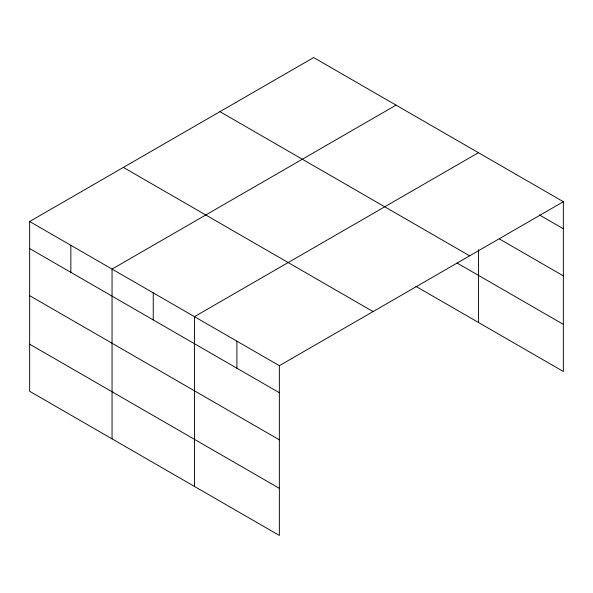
<?xml version="1.0" encoding="UTF-8"?>
<svg xmlns="http://www.w3.org/2000/svg" width="593" height="593" viewBox="0 0 593 593"><rect width="100%" height="100%" fill="white"/><g stroke="black" fill="none" stroke-linecap="round" stroke-linejoin="round"><path stroke-width="0.89" d="M29.65 221.515L279.355 365.681L279.355 535.449L29.65 391.284L29.65 221.515L313.645 57.551L563.35 201.716L563.35 371.485L415.856 286.33M396.05 105.124L112.055 269.089L112.055 438.857M478.447 152.697L194.452 316.662L194.452 486.43M279.355 365.681L563.35 201.716M539.319 214.888L563.35 228.765M499.276 238.868L563.35 275.864M219.929 111.654L469.634 255.82M457.055 263.018L563.35 324.386M123.366 167.404L373.071 311.57M29.65 248.563L279.355 392.729M29.65 295.662L279.355 439.828M29.65 344.185L279.355 488.35M478.447 249.735L478.447 322.473M236.904 341.168L236.904 368.216M153.253 292.875L153.253 319.923M70.849 245.302L70.849 272.35"/></g></svg>
